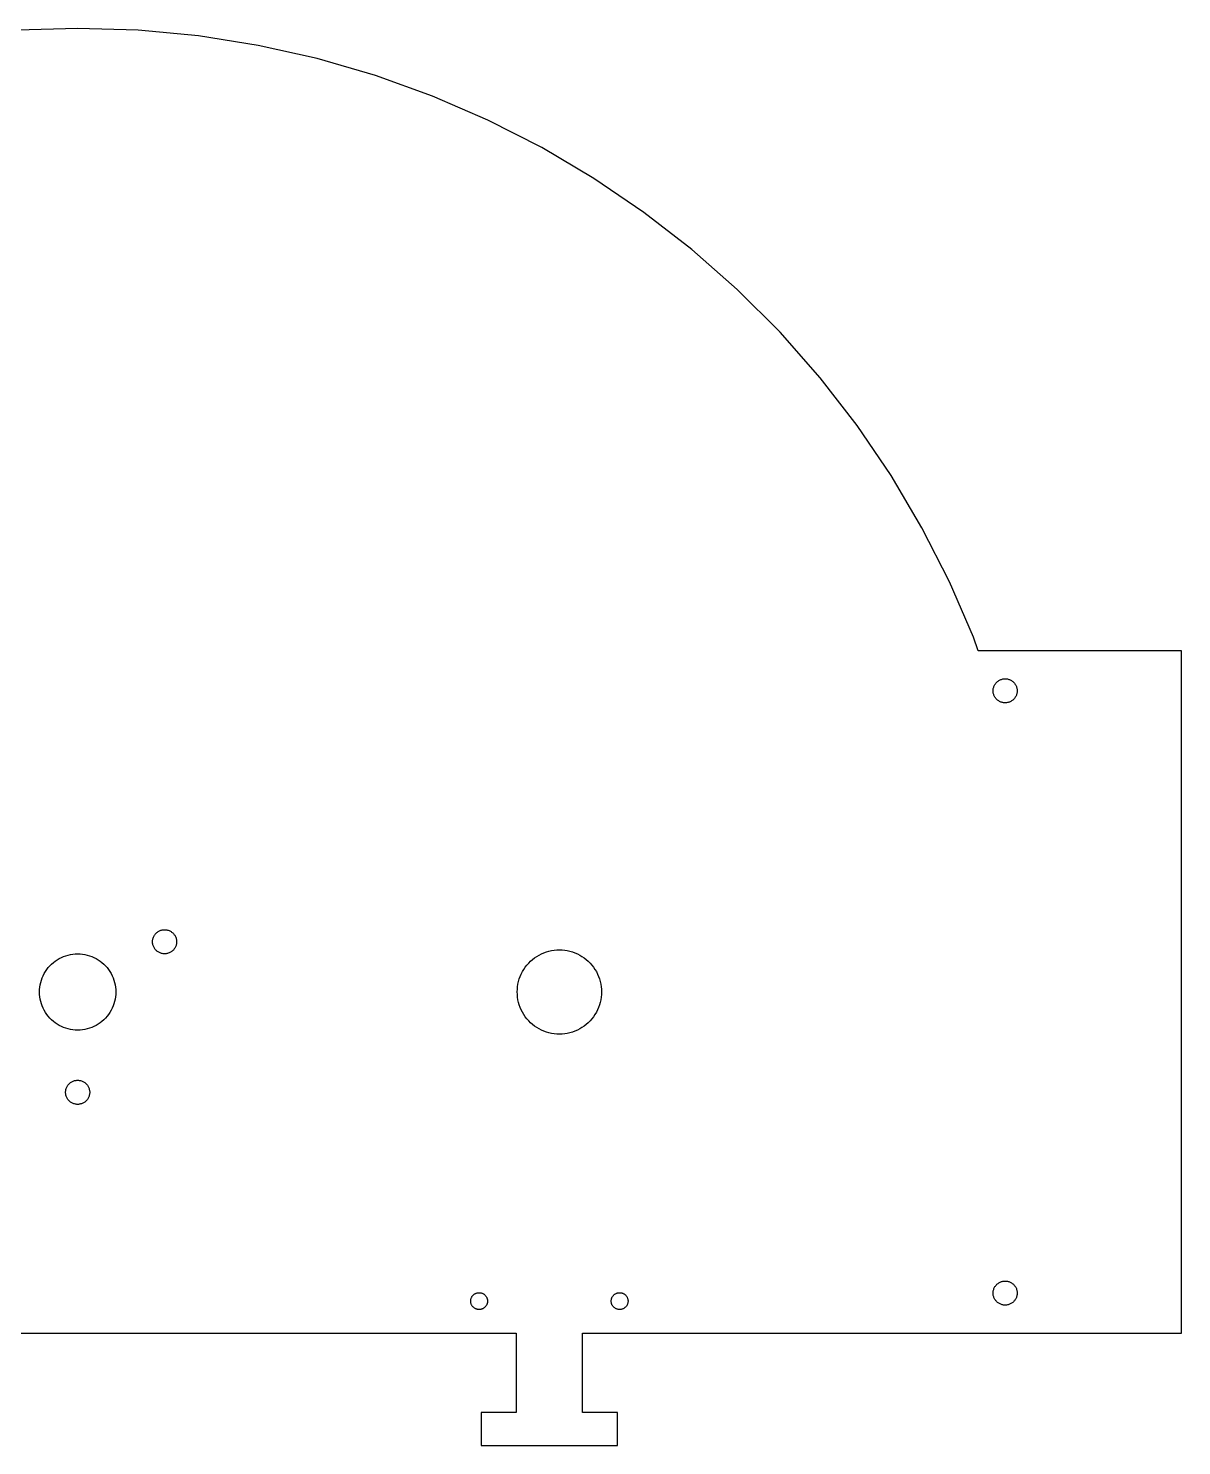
# Model space of a CAD drawing. Header units: metres. Extents: x -275 to 275, y -113 to 240.
# Drawn here: x -12.3 to 275, y -113 to 240 of the extents above; entities that cross this region are included whole.
import ezdxf

# ---------------------------------------------------------------- set-up
doc = ezdxf.new("R2010")
doc.units = ezdxf.units.M

msp = doc.modelspace()

# ---------------------------------------------------------------- linework, layer by layer
for p, q in [((0, 240), (-15.0697, 239.526)), ((15.0697, 239.526), (0, 240)), ((30.08, 238.108), (15.0697, 239.526)), ((44.9715, 235.749), (30.08, 238.108)), ((59.6856, 232.46), (44.9715, 235.749)), ((74.1641, 228.254), (59.6856, 232.46)), ((88.3499, 223.146), (74.1641, 228.254)), ((102.187, 217.158), (88.3499, 223.146)), ((115.621, 210.314), (102.187, 217.158)), ((128.598, 202.639), (115.621, 210.314)), ((141.068, 194.164), (128.598, 202.639)), ((152.982, 184.923), (141.068, 194.164)), ((164.291, 174.952), (152.982, 184.923)), ((174.952, 164.291), (164.291, 174.952)), ((184.923, 152.982), (174.952, 164.291)), ((194.164, 141.068), (184.923, 152.982)), ((202.639, 128.598), (194.164, 141.068)), ((210.314, 115.621), (202.639, 128.598)), ((217.158, 102.187), (210.314, 115.621)), ((223.146, 88.3499), (217.158, 102.187)), ((224.352, 85), (223.146, 88.3499)), ((275, 85), (224.352, 85)), ((275, -85), (275, 85)), ((229.585, 77.6289), (229.753, 77.7145)), ((229.753, 77.7145), (229.926, 77.7893)), ((229.926, 77.7893), (230.103, 77.8532)), ((230.103, 77.8532), (230.284, 77.9057)), ((230.284, 77.9057), (230.468, 77.9469)), ((230.468, 77.9469), (230.654, 77.9763)), ((230.654, 77.9763), (230.842, 77.9941)), ((230.842, 77.9941), (231.03, 78)), ((231.03, 78), (231.219, 77.9941)), ((231.219, 77.9941), (231.406, 77.9763)), ((231.406, 77.9763), (231.592, 77.9469)), ((231.592, 77.9469), (231.776, 77.9057)), ((231.776, 77.9057), (231.957, 77.8532)), ((231.957, 77.8532), (232.135, 77.7893)), ((232.135, 77.7893), (232.308, 77.7145)), ((232.308, 77.7145), (232.476, 77.6289)), ((228.03, 75), (228.036, 75.1884)), ((228.036, 74.8116), (228.03, 75)), ((228.036, 75.1884), (228.054, 75.376)), ((228.054, 74.624), (228.036, 74.8116)), ((228.054, 75.376), (228.083, 75.5621)), ((228.083, 74.4379), (228.054, 74.624)), ((228.083, 75.5621), (228.125, 75.7461)), ((228.125, 74.2539), (228.083, 74.4379)), ((228.125, 75.7461), (228.177, 75.927)), ((228.177, 74.073), (228.125, 74.2539)), ((228.177, 75.927), (228.241, 76.1044)), ((228.241, 76.1044), (228.316, 76.2773)), ((228.316, 76.2773), (228.401, 76.4453)), ((228.401, 76.4453), (228.497, 76.6075)), ((228.497, 76.6075), (228.603, 76.7634)), ((228.603, 76.7634), (228.719, 76.9123)), ((228.719, 76.9123), (228.843, 77.0536)), ((228.843, 77.0536), (228.977, 77.1869)), ((228.977, 77.1869), (229.118, 77.3115)), ((229.118, 77.3115), (229.267, 77.427)), ((229.267, 77.427), (229.423, 77.533)), ((229.423, 77.533), (229.585, 77.6289)), ((232.476, 77.6289), (232.638, 77.533)), ((232.638, 77.533), (232.794, 77.427)), ((232.794, 77.427), (232.943, 77.3115)), ((232.943, 77.3115), (233.084, 77.1869)), ((233.084, 77.1869), (233.217, 77.0536)), ((233.217, 77.0536), (233.342, 76.9123)), ((233.342, 76.9123), (233.457, 76.7634)), ((233.457, 76.7634), (233.563, 76.6075)), ((233.563, 76.6075), (233.659, 76.4453)), ((233.659, 76.4453), (233.745, 76.2773)), ((233.745, 76.2773), (233.82, 76.1044)), ((233.82, 76.1044), (233.883, 75.927)), ((233.883, 75.927), (233.936, 75.7461)), ((233.936, 74.2539), (233.883, 74.073)), ((233.936, 75.7461), (233.977, 75.5621)), ((233.977, 74.4379), (233.936, 74.2539)), ((233.977, 75.5621), (234.007, 75.376)), ((234.007, 74.624), (233.977, 74.4379)), ((234.007, 75.376), (234.024, 75.1884)), ((234.024, 74.8116), (234.007, 74.624)), ((234.024, 75.1884), (234.03, 75)), ((234.03, 75), (234.024, 74.8116)), ((228.241, 73.8956), (228.177, 74.073)), ((228.316, 73.7227), (228.241, 73.8956)), ((228.401, 73.5547), (228.316, 73.7227)), ((228.497, 73.3925), (228.401, 73.5547)), ((228.603, 73.2366), (228.497, 73.3925)), ((228.719, 73.0877), (228.603, 73.2366)), ((228.843, 72.9464), (228.719, 73.0877)), ((228.977, 72.8131), (228.843, 72.9464)), ((229.118, 72.6885), (228.977, 72.8131)), ((229.267, 72.573), (229.118, 72.6885)), ((229.423, 72.467), (229.267, 72.573)), ((229.585, 72.3711), (229.423, 72.467)), ((229.753, 72.2855), (229.585, 72.3711)), ((229.926, 72.2107), (229.753, 72.2855)), ((230.103, 72.1468), (229.926, 72.2107)), ((230.284, 72.0943), (230.103, 72.1468)), ((230.468, 72.0531), (230.284, 72.0943)), ((230.654, 72.0237), (230.468, 72.0531)), ((230.842, 72.0059), (230.654, 72.0237)), ((231.03, 72), (230.842, 72.0059)), ((231.219, 72.0059), (231.03, 72)), ((231.406, 72.0237), (231.219, 72.0059)), ((231.592, 72.0531), (231.406, 72.0237)), ((231.776, 72.0943), (231.592, 72.0531)), ((231.957, 72.1468), (231.776, 72.0943)), ((232.135, 72.2107), (231.957, 72.1468)), ((232.308, 72.2855), (232.135, 72.2107)), ((232.476, 72.3711), (232.308, 72.2855)), ((232.638, 72.467), (232.476, 72.3711)), ((232.794, 72.573), (232.638, 72.467)), ((232.943, 72.6885), (232.794, 72.573)), ((233.084, 72.8131), (232.943, 72.6885)), ((233.217, 72.9464), (233.084, 72.8131)), ((233.342, 73.0877), (233.217, 72.9464)), ((233.457, 73.2366), (233.342, 73.0877)), ((233.563, 73.3925), (233.457, 73.2366)), ((233.659, 73.5547), (233.563, 73.3925)), ((233.745, 73.7227), (233.659, 73.5547)), ((233.82, 73.8956), (233.745, 73.7227)), ((233.883, 74.073), (233.82, 73.8956)), ((19.1176, 14.1075), (19.2236, 14.2634)), ((19.2236, 14.2634), (19.3391, 14.4123)), ((19.3391, 14.4123), (19.4637, 14.5536)), ((19.4637, 14.5536), (19.597, 14.6869)), ((19.597, 14.6869), (19.7384, 14.8115)), ((19.7384, 14.8115), (19.8873, 14.927)), ((19.8873, 14.927), (20.0432, 15.033)), ((20.0432, 15.033), (20.2054, 15.1289)), ((20.2054, 15.1289), (20.3733, 15.2145)), ((20.3733, 15.2145), (20.5462, 15.2893)), ((20.5462, 15.2893), (20.7236, 15.3532)), ((20.7236, 15.3532), (20.9046, 15.4057)), ((20.9046, 15.4057), (21.0885, 15.4469)), ((21.0885, 15.4469), (21.2746, 15.4763)), ((21.2746, 15.4763), (21.4622, 15.4941)), ((21.4622, 15.4941), (21.6506, 15.5)), ((21.6506, 15.5), (21.839, 15.4941)), ((21.839, 15.4941), (22.0266, 15.4763)), ((22.0266, 15.4763), (22.2128, 15.4469)), ((22.2128, 15.4469), (22.3967, 15.4057)), ((22.3967, 15.4057), (22.5777, 15.3532)), ((22.5777, 15.3532), (22.755, 15.2893)), ((22.755, 15.2893), (22.928, 15.2145)), ((22.928, 15.2145), (23.0959, 15.1289)), ((23.0959, 15.1289), (23.2581, 15.033)), ((23.2581, 15.033), (23.414, 14.927)), ((23.414, 14.927), (23.5629, 14.8115)), ((23.5629, 14.8115), (23.7043, 14.6869)), ((23.7043, 14.6869), (23.8375, 14.5536)), ((23.8375, 14.5536), (23.9622, 14.4123)), ((23.9622, 14.4123), (24.0777, 14.2634)), ((24.0777, 14.2634), (24.1836, 14.1075)), ((18.6506, 12.5), (18.6566, 12.6884)), ((18.6566, 12.3116), (18.6506, 12.5)), ((18.6566, 12.6884), (18.6743, 12.876)), ((18.6743, 12.124), (18.6566, 12.3116)), ((18.6743, 12.876), (18.7038, 13.0621)), ((18.7038, 11.9379), (18.6743, 12.124)), ((18.7038, 13.0621), (18.7449, 13.2461)), ((18.7449, 11.7539), (18.7038, 11.9379)), ((18.7449, 13.2461), (18.7975, 13.427)), ((18.7975, 11.5729), (18.7449, 11.7539)), ((18.7975, 13.427), (18.8613, 13.6044)), ((18.8613, 11.3956), (18.7975, 11.5729)), ((18.8613, 13.6044), (18.9361, 13.7773)), ((18.9361, 11.2227), (18.8613, 11.3956)), ((18.9361, 13.7773), (19.0217, 13.9453)), ((19.0217, 11.0547), (18.9361, 11.2227)), ((19.0217, 13.9453), (19.1176, 14.1075)), ((19.1176, 10.8925), (19.0217, 11.0547)), ((19.2236, 10.7366), (19.1176, 10.8925)), ((19.3391, 10.5877), (19.2236, 10.7366)), ((24.0777, 10.7366), (23.9622, 10.5877)), ((24.1836, 10.8925), (24.0777, 10.7366)), ((24.1836, 14.1075), (24.2795, 13.9453)), ((24.2795, 11.0547), (24.1836, 10.8925)), ((24.2795, 13.9453), (24.3651, 13.7773)), ((24.3651, 11.2227), (24.2795, 11.0547)), ((24.3651, 13.7773), (24.44, 13.6044)), ((24.44, 11.3956), (24.3651, 11.2227)), ((24.44, 13.6044), (24.5038, 13.427)), ((24.5038, 11.5729), (24.44, 11.3956)), ((24.5038, 13.427), (24.5564, 13.2461)), ((24.5564, 11.7539), (24.5038, 11.5729)), ((24.5564, 13.2461), (24.5975, 13.0621)), ((24.5975, 11.9379), (24.5564, 11.7539)), ((24.5975, 13.0621), (24.627, 12.876)), ((24.627, 12.124), (24.5975, 11.9379)), ((24.627, 12.876), (24.6447, 12.6884)), ((24.6447, 12.3116), (24.627, 12.124)), ((24.6447, 12.6884), (24.6506, 12.5)), ((24.6506, 12.5), (24.6447, 12.3116)), ((-6.50319, 6.9252), (-6.05553, 7.31987)), ((-6.05553, 7.31987), (-5.58395, 7.68565)), ((-5.58395, 7.68565), (-5.09035, 8.0211)), ((-5.09035, 8.0211), (-4.57664, 8.32491)), ((-4.57664, 8.32491), (-4.04489, 8.59586)), ((-4.04489, 8.59586), (-3.49718, 8.83287)), ((-3.49718, 8.83287), (-2.93565, 9.03503)), ((-2.93565, 9.03503), (-2.36255, 9.20154)), ((-2.36255, 9.20154), (-1.78012, 9.33173)), ((-1.78012, 9.33173), (-1.19066, 9.42508)), ((-1.19066, 9.42508), (-0.5965, 9.48125)), ((-0.5965, 9.48125), (0, 9.5)), ((0, 9.5), (0.5965, 9.48125)), ((0.5965, 9.48125), (1.19066, 9.42508)), ((1.19066, 9.42508), (1.78012, 9.33173)), ((1.78012, 9.33173), (2.36255, 9.20154)), ((2.36255, 9.20154), (2.93565, 9.03503)), ((2.93565, 9.03503), (3.49718, 8.83287)), ((3.49718, 8.83287), (4.04489, 8.59586)), ((4.04489, 8.59586), (4.57664, 8.32491)), ((4.57664, 8.32491), (5.09035, 8.0211)), ((5.09035, 8.0211), (5.58395, 7.68565)), ((5.58395, 7.68565), (6.05553, 7.31987)), ((6.05553, 7.31987), (6.50319, 6.9252)), ((19.4637, 10.4464), (19.3391, 10.5877)), ((19.597, 10.3131), (19.4637, 10.4464)), ((19.7384, 10.1884), (19.597, 10.3131)), ((19.8873, 10.0729), (19.7384, 10.1884)), ((20.0432, 9.96701), (19.8873, 10.0729)), ((20.2054, 9.87108), (20.0432, 9.96701)), ((20.3733, 9.78551), (20.2054, 9.87108)), ((20.5462, 9.71066), (20.3733, 9.78551)), ((20.7236, 9.64682), (20.5462, 9.71066)), ((20.9046, 9.59424), (20.7236, 9.64682)), ((21.0885, 9.55313), (20.9046, 9.59424)), ((21.2746, 9.52365), (21.0885, 9.55313)), ((21.4622, 9.50591), (21.2746, 9.52365)), ((21.6506, 9.5), (21.4622, 9.50591)), ((21.839, 9.50591), (21.6506, 9.5)), ((22.0266, 9.52365), (21.839, 9.50591)), ((22.2128, 9.55313), (22.0266, 9.52365)), ((22.3967, 9.59424), (22.2128, 9.55313)), ((22.5777, 9.64682), (22.3967, 9.59424)), ((22.755, 9.71066), (22.5777, 9.64682)), ((22.928, 9.78551), (22.755, 9.71066)), ((23.0959, 9.87108), (22.928, 9.78551)), ((23.2581, 9.96701), (23.0959, 9.87108)), ((23.414, 10.0729), (23.2581, 9.96701)), ((23.5629, 10.1884), (23.414, 10.0729)), ((23.7043, 10.3131), (23.5629, 10.1884)), ((23.8375, 10.4464), (23.7043, 10.3131)), ((23.9622, 10.5877), (23.8375, 10.4464)), ((111.91, 6.69295), (112.346, 7.18774)), ((112.346, 7.18774), (112.812, 7.65416)), ((112.812, 7.65416), (113.307, 8.09038)), ((113.307, 8.09038), (113.828, 8.49467)), ((113.828, 8.49467), (114.374, 8.86543)), ((114.374, 8.86543), (114.942, 9.20122)), ((114.942, 9.20122), (115.529, 9.50067)), ((115.529, 9.50067), (116.135, 9.76265)), ((116.135, 9.76265), (116.755, 9.98608)), ((116.755, 9.98608), (117.389, 10.1701)), ((117.389, 10.1701), (118.032, 10.314)), ((118.032, 10.314), (118.684, 10.4172)), ((118.684, 10.4172), (119.341, 10.4793)), ((119.341, 10.4793), (120, 10.5)), ((120, 10.5), (120.659, 10.4793)), ((120.659, 10.4793), (121.316, 10.4172)), ((121.316, 10.4172), (121.967, 10.314)), ((121.967, 10.314), (122.611, 10.1701)), ((122.611, 10.1701), (123.245, 9.98608)), ((123.245, 9.98608), (123.865, 9.76265)), ((123.865, 9.76265), (124.471, 9.50067)), ((124.471, 9.50067), (125.058, 9.20122)), ((125.058, 9.20122), (125.626, 8.86543)), ((125.626, 8.86543), (126.172, 8.49467)), ((126.172, 8.49467), (126.693, 8.09038)), ((126.693, 8.09038), (127.188, 7.65416)), ((127.188, 7.65416), (127.654, 7.18774)), ((127.654, 7.18774), (128.09, 6.69295)), ((-8.83287, 3.49718), (-8.59586, 4.04489)), ((-8.59586, 4.04489), (-8.32491, 4.57664)), ((-8.32491, 4.57664), (-8.0211, 5.09035)), ((-8.0211, 5.09035), (-7.68565, 5.58395)), ((-7.68565, 5.58395), (-7.31987, 6.05553)), ((-7.31987, 6.05553), (-6.9252, 6.50319)), ((-6.9252, 6.50319), (-6.50319, 6.9252)), ((6.50319, 6.9252), (6.9252, 6.50319)), ((6.9252, 6.50319), (7.31987, 6.05553)), ((7.31987, 6.05553), (7.68565, 5.58395)), ((7.68565, 5.58395), (8.0211, 5.09035)), ((8.0211, 5.09035), (8.32491, 4.57664)), ((8.32491, 4.57664), (8.59586, 4.04489)), ((8.59586, 4.04489), (8.83287, 3.49718)), ((110.014, 3.24467), (110.237, 3.8653)), ((110.237, 3.8653), (110.499, 4.47067)), ((110.499, 4.47067), (110.799, 5.05841)), ((110.799, 5.05841), (111.135, 5.62617)), ((111.135, 5.62617), (111.505, 6.17174)), ((111.505, 6.17174), (111.91, 6.69295)), ((128.09, 6.69295), (128.495, 6.17174)), ((128.495, 6.17174), (128.865, 5.62617)), ((128.865, 5.62617), (129.201, 5.05841)), ((129.201, 5.05841), (129.501, 4.47067)), ((129.501, 4.47067), (129.763, 3.8653)), ((129.763, 3.8653), (129.986, 3.24467)), ((-9.5, 0), (-9.48125, 0.5965)), ((-9.48125, -0.5965), (-9.5, 0)), ((-9.48125, 0.5965), (-9.42508, 1.19066)), ((-9.42508, 1.19066), (-9.33173, 1.78012)), ((-9.33173, 1.78012), (-9.20154, 2.36255)), ((-9.20154, 2.36255), (-9.03503, 2.93565)), ((-9.03503, 2.93565), (-8.83287, 3.49718)), ((8.83287, 3.49718), (9.03503, 2.93565)), ((9.03503, 2.93565), (9.20154, 2.36255)), ((9.20154, 2.36255), (9.33173, 1.78012)), ((9.33173, 1.78012), (9.42508, 1.19066)), ((9.42508, 1.19066), (9.48125, 0.5965)), ((9.48125, 0.5965), (9.5, 0)), ((9.5, 0), (9.48125, -0.5965)), ((109.5, 0), (109.521, 0.65929)), ((109.521, -0.65929), (109.5, 0)), ((109.521, 0.65929), (109.583, 1.31599)), ((109.583, 1.31599), (109.686, 1.9675)), ((109.686, 1.9675), (109.83, 2.61124)), ((109.83, 2.61124), (110.014, 3.24467)), ((129.986, 3.24467), (130.17, 2.61124)), ((130.17, 2.61124), (130.314, 1.9675)), ((130.314, 1.9675), (130.417, 1.31599)), ((130.417, 1.31599), (130.479, 0.65929)), ((130.479, 0.65929), (130.5, 0)), ((130.5, 0), (130.479, -0.65929)), ((-9.42508, -1.19066), (-9.48125, -0.5965)), ((-9.33173, -1.78012), (-9.42508, -1.19066)), ((-9.20154, -2.36255), (-9.33173, -1.78012)), ((-9.03503, -2.93565), (-9.20154, -2.36255)), ((-8.83287, -3.49718), (-9.03503, -2.93565)), ((-8.59586, -4.04489), (-8.83287, -3.49718)), ((8.83287, -3.49718), (8.59586, -4.04489)), ((9.03503, -2.93565), (8.83287, -3.49718)), ((9.20154, -2.36255), (9.03503, -2.93565)), ((9.33173, -1.78012), (9.20154, -2.36255)), ((9.42508, -1.19066), (9.33173, -1.78012)), ((9.48125, -0.5965), (9.42508, -1.19066)), ((109.583, -1.31599), (109.521, -0.65929)), ((109.686, -1.9675), (109.583, -1.31599)), ((109.83, -2.61124), (109.686, -1.9675)), ((110.014, -3.24467), (109.83, -2.61124)), ((110.237, -3.8653), (110.014, -3.24467)), ((129.986, -3.24467), (129.763, -3.8653)), ((130.17, -2.61124), (129.986, -3.24467)), ((130.314, -1.9675), (130.17, -2.61124)), ((130.417, -1.31599), (130.314, -1.9675)), ((130.479, -0.65929), (130.417, -1.31599)), ((-8.32491, -4.57664), (-8.59586, -4.04489)), ((-8.0211, -5.09035), (-8.32491, -4.57664)), ((-7.68565, -5.58395), (-8.0211, -5.09035)), ((-7.31987, -6.05553), (-7.68565, -5.58395)), ((-6.9252, -6.50319), (-7.31987, -6.05553)), ((-6.50319, -6.9252), (-6.9252, -6.50319)), ((-6.05553, -7.31987), (-6.50319, -6.9252)), ((6.50319, -6.9252), (6.05553, -7.31987)), ((6.9252, -6.50319), (6.50319, -6.9252)), ((7.31987, -6.05553), (6.9252, -6.50319)), ((7.68565, -5.58395), (7.31987, -6.05553)), ((8.0211, -5.09035), (7.68565, -5.58395)), ((8.32491, -4.57664), (8.0211, -5.09035)), ((8.59586, -4.04489), (8.32491, -4.57664)), ((110.499, -4.47067), (110.237, -3.8653)), ((110.799, -5.05841), (110.499, -4.47067)), ((111.135, -5.62617), (110.799, -5.05841)), ((111.505, -6.17174), (111.135, -5.62617)), ((111.91, -6.69295), (111.505, -6.17174)), ((112.346, -7.18774), (111.91, -6.69295)), ((128.09, -6.69295), (127.654, -7.18774)), ((128.495, -6.17174), (128.09, -6.69295)), ((128.865, -5.62617), (128.495, -6.17174)), ((129.201, -5.05841), (128.865, -5.62617)), ((129.501, -4.47067), (129.201, -5.05841)), ((129.763, -3.8653), (129.501, -4.47067)), ((-5.58395, -7.68565), (-6.05553, -7.31987)), ((-5.09035, -8.0211), (-5.58395, -7.68565)), ((-4.57664, -8.32491), (-5.09035, -8.0211)), ((-4.04489, -8.59586), (-4.57664, -8.32491)), ((-3.49718, -8.83287), (-4.04489, -8.59586)), ((-2.93565, -9.03503), (-3.49718, -8.83287)), ((-2.36255, -9.20154), (-2.93565, -9.03503)), ((-1.78012, -9.33173), (-2.36255, -9.20154)), ((-1.19066, -9.42508), (-1.78012, -9.33173)), ((-0.5965, -9.48125), (-1.19066, -9.42508)), ((0, -9.5), (-0.5965, -9.48125)), ((0.5965, -9.48125), (0, -9.5)), ((1.19066, -9.42508), (0.5965, -9.48125)), ((1.78012, -9.33173), (1.19066, -9.42508)), ((2.36255, -9.20154), (1.78012, -9.33173)), ((2.93565, -9.03503), (2.36255, -9.20154)), ((3.49718, -8.83287), (2.93565, -9.03503)), ((4.04489, -8.59586), (3.49718, -8.83287)), ((4.57664, -8.32491), (4.04489, -8.59586)), ((5.09035, -8.0211), (4.57664, -8.32491)), ((5.58395, -7.68565), (5.09035, -8.0211)), ((6.05553, -7.31987), (5.58395, -7.68565)), ((112.812, -7.65416), (112.346, -7.18774)), ((113.307, -8.09038), (112.812, -7.65416)), ((113.828, -8.49467), (113.307, -8.09038)), ((114.374, -8.86543), (113.828, -8.49467)), ((114.942, -9.20122), (114.374, -8.86543)), ((115.529, -9.50067), (114.942, -9.20122)), ((116.135, -9.76265), (115.529, -9.50067)), ((116.755, -9.98608), (116.135, -9.76265)), ((117.389, -10.1701), (116.755, -9.98608)), ((118.032, -10.314), (117.389, -10.1701)), ((118.684, -10.4172), (118.032, -10.314)), ((119.341, -10.4793), (118.684, -10.4172)), ((120, -10.5), (119.341, -10.4793)), ((120.659, -10.4793), (120, -10.5)), ((121.316, -10.4172), (120.659, -10.4793)), ((121.967, -10.314), (121.316, -10.4172)), ((122.611, -10.1701), (121.967, -10.314)), ((123.245, -9.98608), (122.611, -10.1701)), ((123.865, -9.76265), (123.245, -9.98608)), ((124.471, -9.50067), (123.865, -9.76265)), ((125.058, -9.20122), (124.471, -9.50067)), ((125.626, -8.86543), (125.058, -9.20122)), ((126.172, -8.49467), (125.626, -8.86543)), ((126.693, -8.09038), (126.172, -8.49467)), ((127.188, -7.65416), (126.693, -8.09038)), ((127.654, -7.18774), (127.188, -7.65416)), ((-2.99408, -24.8116), (-2.97633, -24.624)), ((-2.97633, -24.624), (-2.94685, -24.4379)), ((-2.94685, -24.4379), (-2.90575, -24.2539)), ((-2.90575, -24.2539), (-2.85316, -24.0729)), ((-2.85316, -24.0729), (-2.78932, -23.8956)), ((-2.78932, -23.8956), (-2.71448, -23.7227)), ((-2.71448, -23.7227), (-2.62891, -23.5547)), ((-2.62891, -23.5547), (-2.53297, -23.3925)), ((-2.53297, -23.3925), (-2.42705, -23.2366)), ((-2.42705, -23.2366), (-2.31154, -23.0877)), ((-2.31154, -23.0877), (-2.1869, -22.9464)), ((-2.1869, -22.9464), (-2.05363, -22.8131)), ((-2.05363, -22.8131), (-1.91226, -22.6884)), ((-1.91226, -22.6884), (-1.76335, -22.5729)), ((-1.76335, -22.5729), (-1.60747, -22.467)), ((-1.60747, -22.467), (-1.44525, -22.3711)), ((-1.44525, -22.3711), (-1.27733, -22.2855)), ((-1.27733, -22.2855), (-1.10437, -22.2107)), ((-1.10437, -22.2107), (-0.92705, -22.1468)), ((-0.92705, -22.1468), (-0.74606, -22.0942)), ((-0.74606, -22.0942), (-0.56213, -22.0531)), ((-0.56213, -22.0531), (-0.37599, -22.0237)), ((-0.37599, -22.0237), (-0.18837, -22.0059)), ((-0.18837, -22.0059), (0, -22)), ((0, -22), (0.18837, -22.0059)), ((0.18837, -22.0059), (0.37599, -22.0237)), ((0.37599, -22.0237), (0.56213, -22.0531)), ((0.56213, -22.0531), (0.74606, -22.0942)), ((0.74606, -22.0942), (0.92705, -22.1468)), ((0.92705, -22.1468), (1.10437, -22.2107)), ((1.10437, -22.2107), (1.27733, -22.2855)), ((1.27733, -22.2855), (1.44525, -22.3711)), ((1.44525, -22.3711), (1.60747, -22.467)), ((1.60747, -22.467), (1.76335, -22.5729)), ((1.76335, -22.5729), (1.91226, -22.6884)), ((1.91226, -22.6884), (2.05363, -22.8131)), ((2.05363, -22.8131), (2.1869, -22.9464)), ((2.1869, -22.9464), (2.31154, -23.0877)), ((2.31154, -23.0877), (2.42705, -23.2366)), ((2.42705, -23.2366), (2.53297, -23.3925)), ((2.53297, -23.3925), (2.62891, -23.5547)), ((2.62891, -23.5547), (2.71448, -23.7227)), ((2.71448, -23.7227), (2.78932, -23.8956)), ((2.78932, -23.8956), (2.85316, -24.0729)), ((2.85316, -24.0729), (2.90575, -24.2539)), ((2.90575, -24.2539), (2.94685, -24.4379)), ((2.94685, -24.4379), (2.97633, -24.624)), ((2.97633, -24.624), (2.99408, -24.8116)), ((-3, -25), (-2.99408, -24.8116)), ((-2.99408, -25.1884), (-3, -25)), ((-2.97633, -25.376), (-2.99408, -25.1884)), ((-2.94685, -25.5621), (-2.97633, -25.376)), ((-2.90575, -25.7461), (-2.94685, -25.5621)), ((-2.85316, -25.927), (-2.90575, -25.7461)), ((-2.78932, -26.1044), (-2.85316, -25.927)), ((-2.71448, -26.2773), (-2.78932, -26.1044)), ((-2.62891, -26.4453), (-2.71448, -26.2773)), ((-2.53297, -26.6075), (-2.62891, -26.4453)), ((-2.42705, -26.7634), (-2.53297, -26.6075)), ((-2.31154, -26.9123), (-2.42705, -26.7634)), ((-2.1869, -27.0536), (-2.31154, -26.9123)), ((-2.05363, -27.1869), (-2.1869, -27.0536)), ((-1.91226, -27.3115), (-2.05363, -27.1869)), ((-1.76335, -27.427), (-1.91226, -27.3115)), ((-1.60747, -27.533), (-1.76335, -27.427)), ((-1.44525, -27.6289), (-1.60747, -27.533)), ((-1.27733, -27.7145), (-1.44525, -27.6289)), ((-1.10437, -27.7893), (-1.27733, -27.7145)), ((-0.92705, -27.8532), (-1.10437, -27.7893)), ((-0.74606, -27.9057), (-0.92705, -27.8532)), ((-0.56213, -27.9469), (-0.74606, -27.9057)), ((-0.37599, -27.9763), (-0.56213, -27.9469)), ((-0.18837, -27.9941), (-0.37599, -27.9763)), ((0, -28), (-0.18837, -27.9941)), ((0.18837, -27.9941), (0, -28)), ((0.37599, -27.9763), (0.18837, -27.9941)), ((0.56213, -27.9469), (0.37599, -27.9763)), ((0.74606, -27.9057), (0.56213, -27.9469)), ((0.92705, -27.8532), (0.74606, -27.9057)), ((1.10437, -27.7893), (0.92705, -27.8532)), ((1.27733, -27.7145), (1.10437, -27.7893)), ((1.44525, -27.6289), (1.27733, -27.7145)), ((1.60747, -27.533), (1.44525, -27.6289)), ((1.76335, -27.427), (1.60747, -27.533)), ((1.91226, -27.3115), (1.76335, -27.427)), ((2.05363, -27.1869), (1.91226, -27.3115)), ((2.1869, -27.0536), (2.05363, -27.1869)), ((2.31154, -26.9123), (2.1869, -27.0536)), ((2.42705, -26.7634), (2.31154, -26.9123)), ((2.53297, -26.6075), (2.42705, -26.7634)), ((2.62891, -26.4453), (2.53297, -26.6075)), ((2.71448, -26.2773), (2.62891, -26.4453)), ((2.78932, -26.1044), (2.71448, -26.2773)), ((2.85316, -25.927), (2.78932, -26.1044)), ((2.90575, -25.7461), (2.85316, -25.927)), ((2.94685, -25.5621), (2.90575, -25.7461)), ((2.97633, -25.376), (2.94685, -25.5621)), ((2.99408, -25.1884), (2.97633, -25.376)), ((2.99408, -24.8116), (3, -25)), ((3, -25), (2.99408, -25.1884)), ((228.125, -74.2539), (228.177, -74.073)), ((228.177, -74.073), (228.241, -73.8956)), ((228.241, -73.8956), (228.316, -73.7227)), ((228.316, -73.7227), (228.401, -73.5547)), ((228.401, -73.5547), (228.497, -73.3925)), ((228.497, -73.3925), (228.603, -73.2366)), ((228.603, -73.2366), (228.719, -73.0877)), ((228.719, -73.0877), (228.843, -72.9464)), ((228.843, -72.9464), (228.977, -72.8131)), ((228.977, -72.8131), (229.118, -72.6885)), ((229.118, -72.6885), (229.267, -72.573)), ((229.267, -72.573), (229.423, -72.467)), ((229.423, -72.467), (229.585, -72.3711)), ((229.585, -72.3711), (229.753, -72.2855)), ((229.753, -72.2855), (229.926, -72.2107)), ((229.926, -72.2107), (230.103, -72.1468)), ((230.103, -72.1468), (230.284, -72.0943)), ((230.284, -72.0943), (230.468, -72.0531)), ((230.468, -72.0531), (230.654, -72.0237)), ((230.654, -72.0237), (230.842, -72.0059)), ((230.842, -72.0059), (231.03, -72)), ((231.03, -72), (231.219, -72.0059)), ((231.219, -72.0059), (231.406, -72.0237)), ((231.406, -72.0237), (231.592, -72.0531)), ((231.592, -72.0531), (231.776, -72.0943)), ((231.776, -72.0943), (231.957, -72.1468)), ((231.957, -72.1468), (232.135, -72.2107)), ((232.135, -72.2107), (232.308, -72.2855)), ((232.308, -72.2855), (232.476, -72.3711)), ((232.476, -72.3711), (232.638, -72.467)), ((232.638, -72.467), (232.794, -72.573)), ((232.794, -72.573), (232.943, -72.6885)), ((232.943, -72.6885), (233.084, -72.8131)), ((233.084, -72.8131), (233.217, -72.9464)), ((233.217, -72.9464), (233.342, -73.0877)), ((233.342, -73.0877), (233.457, -73.2366)), ((233.457, -73.2366), (233.563, -73.3925)), ((233.563, -73.3925), (233.659, -73.5547)), ((233.659, -73.5547), (233.745, -73.7227)), ((233.745, -73.7227), (233.82, -73.8956)), ((233.82, -73.8956), (233.883, -74.073)), ((233.883, -74.073), (233.936, -74.2539)), ((97.9, -77), (97.9041, -76.8681)), ((97.9041, -77.1319), (97.9, -77)), ((97.9041, -76.8681), (97.9165, -76.7368)), ((97.9165, -77.2632), (97.9041, -77.1319)), ((97.9165, -76.7368), (97.9372, -76.6065)), ((97.9372, -77.3935), (97.9165, -77.2632)), ((97.9372, -76.6065), (97.966, -76.4778)), ((97.966, -77.5222), (97.9372, -77.3935)), ((97.966, -76.4778), (98.0028, -76.3511)), ((98.0028, -77.6489), (97.966, -77.5222)), ((98.0028, -76.3511), (98.0475, -76.2269)), ((98.0475, -77.7731), (98.0028, -77.6489)), ((98.0475, -76.2269), (98.0999, -76.1059)), ((98.0999, -76.1059), (98.1598, -75.9883)), ((98.1598, -75.9883), (98.2269, -75.8748)), ((98.2269, -75.8748), (98.3011, -75.7656)), ((98.3011, -75.7656), (98.3819, -75.6614)), ((98.3819, -75.6614), (98.4692, -75.5625)), ((98.4692, -75.5625), (98.5625, -75.4692)), ((98.5625, -75.4692), (98.6614, -75.3819)), ((98.6614, -75.3819), (98.7656, -75.3011)), ((98.7656, -75.3011), (98.8748, -75.2269)), ((98.8748, -75.2269), (98.9883, -75.1598)), ((98.9883, -75.1598), (99.1059, -75.0999)), ((99.1059, -75.0999), (99.2269, -75.0475)), ((99.2269, -75.0475), (99.3511, -75.0028)), ((99.3511, -75.0028), (99.4778, -74.966)), ((99.4778, -74.966), (99.6065, -74.9372)), ((99.6065, -74.9372), (99.7368, -74.9165)), ((99.7368, -74.9165), (99.8681, -74.9041)), ((99.8681, -74.9041), (100, -74.9)), ((100, -74.9), (100.132, -74.9041)), ((100.132, -74.9041), (100.263, -74.9165)), ((100.263, -74.9165), (100.393, -74.9372)), ((100.393, -74.9372), (100.522, -74.966)), ((100.522, -74.966), (100.649, -75.0028)), ((100.649, -75.0028), (100.773, -75.0475)), ((100.773, -75.0475), (100.894, -75.0999)), ((100.894, -75.0999), (101.012, -75.1598)), ((101.012, -75.1598), (101.125, -75.2269)), ((101.125, -75.2269), (101.234, -75.3011)), ((101.234, -75.3011), (101.339, -75.3819)), ((101.339, -75.3819), (101.438, -75.4692)), ((101.438, -75.4692), (101.531, -75.5625)), ((101.531, -75.5625), (101.618, -75.6614)), ((101.618, -75.6614), (101.699, -75.7656)), ((101.699, -75.7656), (101.773, -75.8748)), ((101.773, -75.8748), (101.84, -75.9883)), ((101.84, -75.9883), (101.9, -76.1059)), ((101.9, -76.1059), (101.953, -76.2269)), ((101.953, -76.2269), (101.997, -76.3511)), ((101.997, -77.6489), (101.953, -77.7731)), ((101.997, -76.3511), (102.034, -76.4778)), ((102.034, -77.5222), (101.997, -77.6489)), ((102.034, -76.4778), (102.063, -76.6065)), ((102.063, -77.3935), (102.034, -77.5222)), ((102.063, -76.6065), (102.083, -76.7368)), ((102.083, -77.2632), (102.063, -77.3935)), ((102.083, -76.7368), (102.096, -76.8681)), ((102.096, -77.1319), (102.083, -77.2632)), ((102.096, -76.8681), (102.1, -77)), ((102.1, -77), (102.096, -77.1319)), ((132.9, -77), (132.904, -76.8681)), ((132.904, -77.1319), (132.9, -77)), ((132.904, -76.8681), (132.917, -76.7368)), ((132.917, -77.2632), (132.904, -77.1319)), ((132.917, -76.7368), (132.937, -76.6065)), ((132.937, -77.3935), (132.917, -77.2632)), ((132.937, -76.6065), (132.966, -76.4778)), ((132.966, -77.5222), (132.937, -77.3935)), ((132.966, -76.4778), (133.003, -76.3511)), ((133.003, -77.6489), (132.966, -77.5222)), ((133.003, -76.3511), (133.047, -76.2269)), ((133.047, -77.7731), (133.003, -77.6489)), ((133.047, -76.2269), (133.1, -76.1059)), ((133.1, -76.1059), (133.16, -75.9883)), ((133.16, -75.9883), (133.227, -75.8748)), ((133.227, -75.8748), (133.301, -75.7656)), ((133.301, -75.7656), (133.382, -75.6614)), ((133.382, -75.6614), (133.469, -75.5625)), ((133.469, -75.5625), (133.562, -75.4692)), ((133.562, -75.4692), (133.661, -75.3819)), ((133.661, -75.3819), (133.766, -75.3011)), ((133.766, -75.3011), (133.875, -75.2269)), ((133.875, -75.2269), (133.988, -75.1598)), ((133.988, -75.1598), (134.106, -75.0999)), ((134.106, -75.0999), (134.227, -75.0475)), ((134.227, -75.0475), (134.351, -75.0028)), ((134.351, -75.0028), (134.478, -74.966)), ((134.478, -74.966), (134.607, -74.9372)), ((134.607, -74.9372), (134.737, -74.9165)), ((134.737, -74.9165), (134.868, -74.9041)), ((134.868, -74.9041), (135, -74.9)), ((135, -74.9), (135.132, -74.9041)), ((135.132, -74.9041), (135.263, -74.9165)), ((135.263, -74.9165), (135.393, -74.9372)), ((135.393, -74.9372), (135.522, -74.966)), ((135.522, -74.966), (135.649, -75.0028)), ((135.649, -75.0028), (135.773, -75.0475)), ((135.773, -75.0475), (135.894, -75.0999)), ((135.894, -75.0999), (136.012, -75.1598)), ((136.012, -75.1598), (136.125, -75.2269)), ((136.125, -75.2269), (136.234, -75.3011)), ((136.234, -75.3011), (136.339, -75.3819)), ((136.339, -75.3819), (136.438, -75.4692)), ((136.438, -75.4692), (136.531, -75.5625)), ((136.531, -75.5625), (136.618, -75.6614)), ((136.618, -75.6614), (136.699, -75.7656)), ((136.699, -75.7656), (136.773, -75.8748)), ((136.773, -75.8748), (136.84, -75.9883)), ((136.84, -75.9883), (136.9, -76.1059)), ((136.9, -76.1059), (136.953, -76.2269)), ((136.953, -76.2269), (136.997, -76.3511)), ((136.997, -77.6489), (136.953, -77.7731)), ((136.997, -76.3511), (137.034, -76.4778)), ((137.034, -77.5222), (136.997, -77.6489)), ((137.034, -76.4778), (137.063, -76.6065)), ((137.063, -77.3935), (137.034, -77.5222)), ((137.063, -76.6065), (137.083, -76.7368)), ((137.083, -77.2632), (137.063, -77.3935)), ((137.083, -76.7368), (137.096, -76.8681)), ((137.096, -77.1319), (137.083, -77.2632)), ((137.096, -76.8681), (137.1, -77)), ((137.1, -77), (137.096, -77.1319)), ((228.03, -75), (228.036, -74.8116)), ((228.036, -75.1884), (228.03, -75)), ((228.036, -74.8116), (228.054, -74.624)), ((228.054, -75.376), (228.036, -75.1884)), ((228.054, -74.624), (228.083, -74.4379)), ((228.083, -75.5621), (228.054, -75.376)), ((228.083, -74.4379), (228.125, -74.2539)), ((228.125, -75.7461), (228.083, -75.5621)), ((228.177, -75.927), (228.125, -75.7461)), ((228.241, -76.1044), (228.177, -75.927)), ((228.316, -76.2773), (228.241, -76.1044)), ((228.401, -76.4453), (228.316, -76.2773)), ((228.497, -76.6075), (228.401, -76.4453)), ((228.603, -76.7634), (228.497, -76.6075)), ((228.719, -76.9123), (228.603, -76.7634)), ((228.843, -77.0536), (228.719, -76.9123)), ((228.977, -77.1869), (228.843, -77.0536)), ((229.118, -77.3115), (228.977, -77.1869)), ((229.267, -77.427), (229.118, -77.3115)), ((229.423, -77.533), (229.267, -77.427)), ((229.585, -77.6289), (229.423, -77.533)), ((229.753, -77.7145), (229.585, -77.6289)), ((232.476, -77.6289), (232.308, -77.7145)), ((232.638, -77.533), (232.476, -77.6289)), ((232.794, -77.427), (232.638, -77.533)), ((232.943, -77.3115), (232.794, -77.427)), ((233.084, -77.1869), (232.943, -77.3115)), ((233.217, -77.0536), (233.084, -77.1869)), ((233.342, -76.9123), (233.217, -77.0536)), ((233.457, -76.7634), (233.342, -76.9123)), ((233.563, -76.6075), (233.457, -76.7634)), ((233.659, -76.4453), (233.563, -76.6075)), ((233.745, -76.2773), (233.659, -76.4453)), ((233.82, -76.1044), (233.745, -76.2773)), ((233.883, -75.927), (233.82, -76.1044)), ((233.936, -75.7461), (233.883, -75.927)), ((233.936, -74.2539), (233.977, -74.4379)), ((233.977, -75.5621), (233.936, -75.7461)), ((233.977, -74.4379), (234.007, -74.624)), ((234.007, -75.376), (233.977, -75.5621)), ((234.007, -74.624), (234.024, -74.8116)), ((234.024, -75.1884), (234.007, -75.376)), ((234.024, -74.8116), (234.03, -75)), ((234.03, -75), (234.024, -75.1884)), ((98.0999, -77.8941), (98.0475, -77.7731)), ((98.1598, -78.0117), (98.0999, -77.8941)), ((98.2269, -78.1252), (98.1598, -78.0117)), ((98.3011, -78.2343), (98.2269, -78.1252)), ((98.3819, -78.3386), (98.3011, -78.2343)), ((98.4692, -78.4375), (98.3819, -78.3386)), ((98.5625, -78.5308), (98.4692, -78.4375)), ((98.6614, -78.6181), (98.5625, -78.5308)), ((98.7656, -78.6989), (98.6614, -78.6181)), ((98.8748, -78.7731), (98.7656, -78.6989)), ((98.9883, -78.8402), (98.8748, -78.7731)), ((99.1059, -78.9001), (98.9883, -78.8402)), ((99.2269, -78.9525), (99.1059, -78.9001)), ((99.3511, -78.9972), (99.2269, -78.9525)), ((99.4778, -79.034), (99.3511, -78.9972)), ((99.6065, -79.0628), (99.4778, -79.034)), ((99.7368, -79.0834), (99.6065, -79.0628)), ((99.8681, -79.0959), (99.7368, -79.0834)), ((100, -79.1), (99.8681, -79.0959)), ((100.132, -79.0959), (100, -79.1)), ((100.263, -79.0834), (100.132, -79.0959)), ((100.393, -79.0628), (100.263, -79.0834)), ((100.522, -79.034), (100.393, -79.0628)), ((100.649, -78.9972), (100.522, -79.034)), ((100.773, -78.9525), (100.649, -78.9972)), ((100.894, -78.9001), (100.773, -78.9525)), ((101.012, -78.8402), (100.894, -78.9001)), ((101.125, -78.7731), (101.012, -78.8402)), ((101.234, -78.6989), (101.125, -78.7731)), ((101.339, -78.6181), (101.234, -78.6989)), ((101.438, -78.5308), (101.339, -78.6181)), ((101.531, -78.4375), (101.438, -78.5308)), ((101.618, -78.3386), (101.531, -78.4375)), ((101.699, -78.2343), (101.618, -78.3386)), ((101.773, -78.1252), (101.699, -78.2343)), ((101.84, -78.0117), (101.773, -78.1252)), ((101.9, -77.8941), (101.84, -78.0117)), ((101.953, -77.7731), (101.9, -77.8941)), ((133.1, -77.8941), (133.047, -77.7731)), ((133.16, -78.0117), (133.1, -77.8941)), ((133.227, -78.1252), (133.16, -78.0117)), ((133.301, -78.2343), (133.227, -78.1252)), ((133.382, -78.3386), (133.301, -78.2343)), ((133.469, -78.4375), (133.382, -78.3386)), ((133.562, -78.5308), (133.469, -78.4375)), ((133.661, -78.6181), (133.562, -78.5308)), ((133.766, -78.6989), (133.661, -78.6181)), ((133.875, -78.7731), (133.766, -78.6989)), ((133.988, -78.8402), (133.875, -78.7731)), ((134.106, -78.9001), (133.988, -78.8402)), ((134.227, -78.9525), (134.106, -78.9001)), ((134.351, -78.9972), (134.227, -78.9525)), ((134.478, -79.034), (134.351, -78.9972)), ((134.607, -79.0628), (134.478, -79.034)), ((134.737, -79.0834), (134.607, -79.0628)), ((134.868, -79.0959), (134.737, -79.0834)), ((135, -79.1), (134.868, -79.0959)), ((135.132, -79.0959), (135, -79.1)), ((135.263, -79.0834), (135.132, -79.0959)), ((135.393, -79.0628), (135.263, -79.0834)), ((135.522, -79.034), (135.393, -79.0628)), ((135.649, -78.9972), (135.522, -79.034)), ((135.773, -78.9525), (135.649, -78.9972)), ((135.894, -78.9001), (135.773, -78.9525)), ((136.012, -78.8402), (135.894, -78.9001)), ((136.125, -78.7731), (136.012, -78.8402)), ((136.234, -78.6989), (136.125, -78.7731)), ((136.339, -78.6181), (136.234, -78.6989)), ((136.438, -78.5308), (136.339, -78.6181)), ((136.531, -78.4375), (136.438, -78.5308)), ((136.618, -78.3386), (136.531, -78.4375)), ((136.699, -78.2343), (136.618, -78.3386)), ((136.773, -78.1252), (136.699, -78.2343)), ((136.84, -78.0117), (136.773, -78.1252)), ((136.9, -77.8941), (136.84, -78.0117)), ((136.953, -77.7731), (136.9, -77.8941)), ((229.926, -77.7893), (229.753, -77.7145)), ((230.103, -77.8532), (229.926, -77.7893)), ((230.284, -77.9057), (230.103, -77.8532)), ((230.468, -77.9469), (230.284, -77.9057)), ((230.654, -77.9763), (230.468, -77.9469)), ((230.842, -77.9941), (230.654, -77.9763)), ((231.03, -78), (230.842, -77.9941)), ((231.219, -77.9941), (231.03, -78)), ((231.406, -77.9763), (231.219, -77.9941)), ((231.592, -77.9469), (231.406, -77.9763)), ((231.776, -77.9057), (231.592, -77.9469)), ((231.957, -77.8532), (231.776, -77.9057)), ((232.135, -77.7893), (231.957, -77.8532)), ((232.308, -77.7145), (232.135, -77.7893)), ((-109.25, -85), (109.25, -85)), ((109.25, -85), (109.25, -104.75)), ((125.75, -104.75), (125.75, -85)), ((125.75, -85), (275, -85)), ((109.25, -104.75), (100.5, -104.75)), ((100.5, -104.75), (100.5, -113)), ((134.5, -104.75), (125.75, -104.75)), ((134.5, -113), (134.5, -104.75)), ((100.5, -113), (134.5, -113))]:
    msp.add_line(p, q)

doc.saveas('drawing.dxf')
